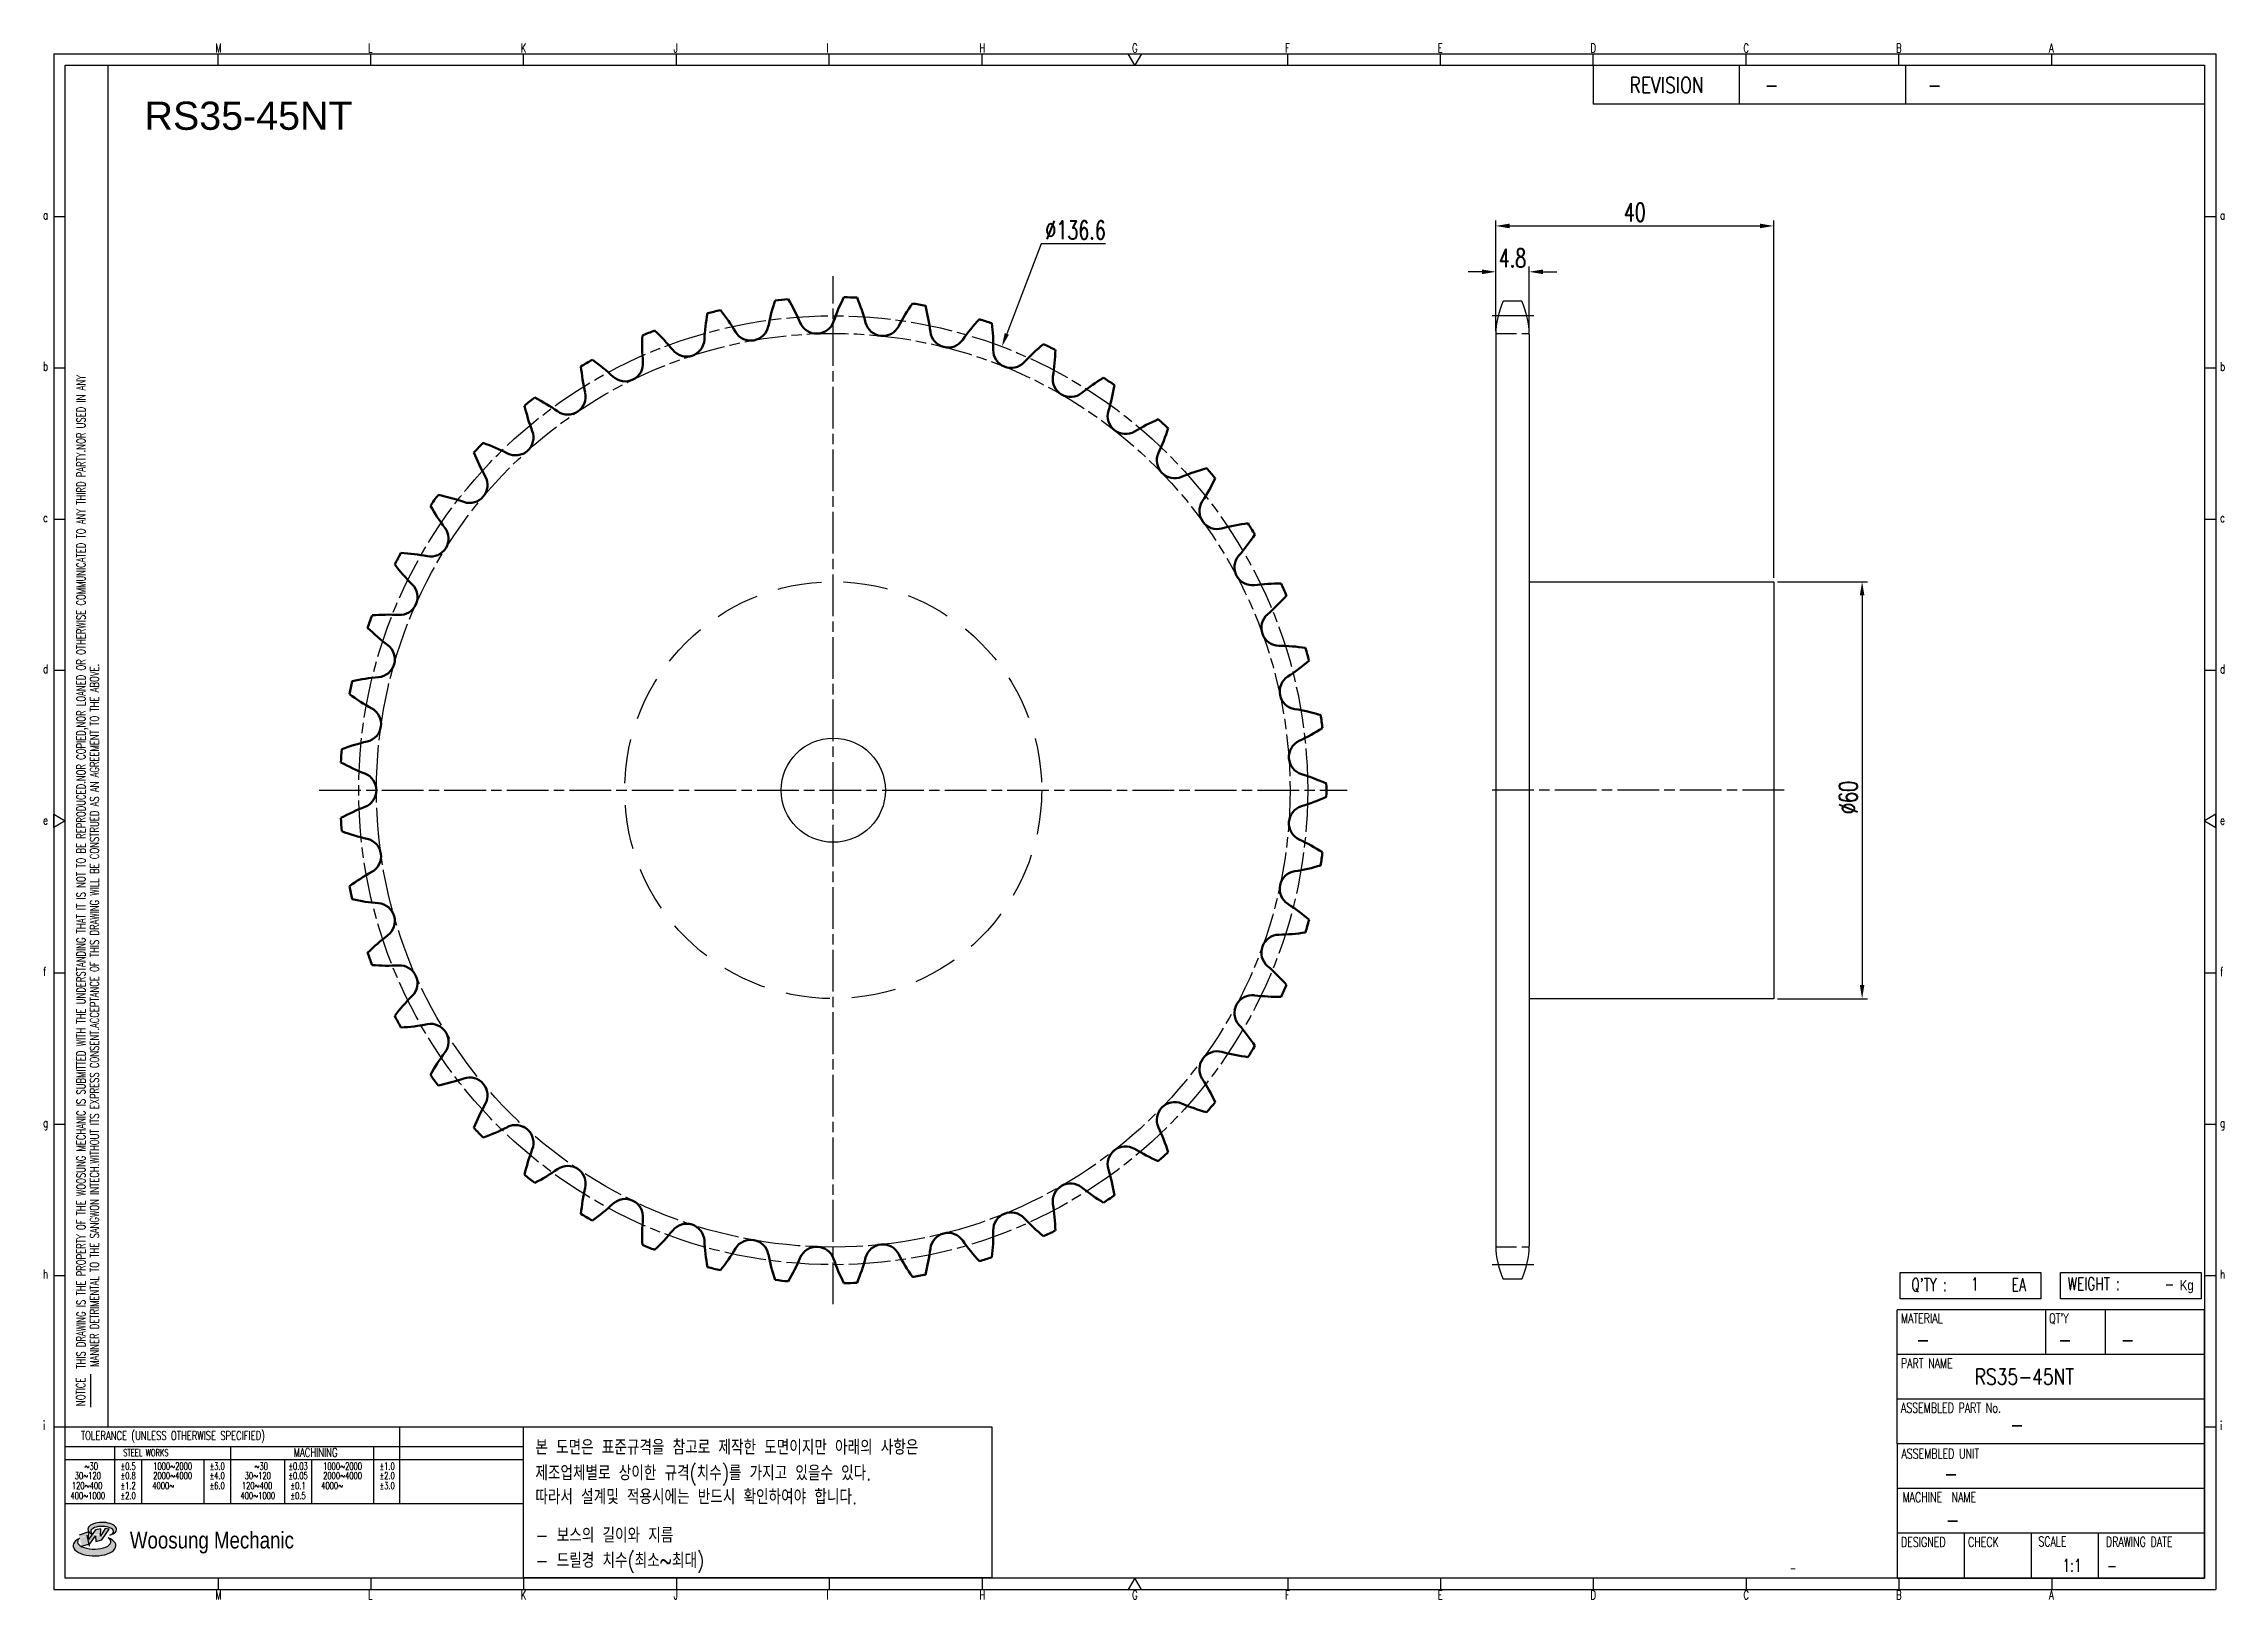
# Model space of a CAD drawing. Header units: millimetres. Extents: x -44811 to -44498, y 1096 to 1320.
import ezdxf
from ezdxf.enums import TextEntityAlignment as Align

# ---------------------------------------------------------------- set-up
doc = ezdxf.new("R2010")
doc.units = ezdxf.units.MM
for name, pattern in [('AM_ISO02W050', [7.5, 6, -1.5]), ('AM_ISO02W050x2', [3.75, 3, -0.75]), ('AM_ISO08W050', [18, 12, -1.5, 3, -1.5]), ('AM_ISO08W050x2', [9, 6, -0.75, 1.5, -0.75]), ('HIDDEN', [9.525, 6.35, -3.175])]:
    doc.linetypes.add(name, pattern=pattern)
for name, color, linetype, lineweight in [('AM_0N', 7, 'Continuous', 50), ('AM_3N', 6, 'AM_ISO02W050', 25), ('AM_7', 4, 'AM_ISO08W050', 25), ('AM_7N', 4, 'AM_ISO08W050', 25)]:
    doc.layers.add(name, color=color, linetype=linetype, lineweight=lineweight)
for name, color, linetype in [('HL', 2, 'HIDDEN'), ('S-DIM', 7, 'Continuous'), ('TITLE', 7, 'Continuous'), ('도면레이아웃', 7, 'Continuous')]:
    doc.layers.add(name, color=color, linetype=linetype)
doc.styles.add('HAN', font='ROMANS.shx', dxfattribs={"width": 0.7, "bigfont": 'whgtxt.shx'})
doc.styles.add('HKD_ST2', font='romans.shx', dxfattribs={"width": 0.7, "height": 4, "bigfont": '@extfont2.shx'})
doc.styles.add('HSG', font='SIMPLEX.shx', dxfattribs={"width": 0.7, "bigfont": 'HSG.shx'})
doc.styles.add('ROMANS', font='romans.shx', dxfattribs={"width": 0.7, "bigfont": 'whgtxt.shx'})
doc.styles.add('SLDTEXTSTYLE4', font='arial.ttf', dxfattribs={"width": 0.8})
doc.styles.get("Standard").update_dxf_attribs({"font": 'arial.ttf'})
doc.dimstyles.new('APP3.5', dxfattribs={"dimscale": 1.1, "dimtxt": 2.4, "dimasz": 1.8, "dimexe": 0.7, "dimexo": 0.5, "dimgap": 0.6, "dimtad": 1, "dimtoh": 1, "dimdec": 1, "dimrnd": 0.01, "dimzin": 9, "dimdsep": 46, "dimtxsty": 'HSG', "dimcen": 0, "dimclrd": 1, "dimclre": 1, "dimclrt": 256, "dimazin": 2, "dimtp": 1, "dimtm": 1, "dimtfac": 0.5, "dimtdec": 1, "dimtofl": 0, "dimtmove": 0, "dimatfit": 3, "dimfxl": 0, "dimtvp": 1, "dimtolj": 2, "dimlwd": -1, "dimlwe": -1, "dimarcsym": 0})

# ---------------------------------------------------------------- blocks, each defined once
blk = doc.blocks.new('SUYWSHJH')
at = {"layer": '도면레이아웃'}
h = blk.add_hatch(color=10, dxfattribs=at)
h.paths.add_polyline_path([(1.544, 35.177), (1.554, 34.966), (1.779, 35.034), (2.054, 35.422), (1.908, 35.446), (1.728, 35.167), (1.741, 35.439), (1.547, 35.405), (1.292, 35.041), (1.295, 35.33), (0.943, 35.208), (1.03, 34.8), (1.336, 34.885)])
edge = h.paths.add_edge_path()
edge.add_ellipse((1.795, 35.421), major_axis=(-0.53, 0), ratio=0.487785, start_angle=122.36065, end_angle=403.39574)
edge.add_line((1.411, 35.244), (1.419, 35.261))
edge.add_ellipse((1.798, 35.344), major_axis=(-0.423, 0), ratio=0.444396, start_angle=131.58977, end_angle=386.19408, ccw=False)
edge = h.paths.add_edge_path()
edge.add_ellipse((1.512, 34.815), major_axis=(-0.793, 0), ratio=0.480113, start_angle=314.67633, end_angle=590.85213)
edge.add_ellipse((1.501, 34.958), major_axis=(-0.62, 0), ratio=0.43311, start_angle=331.7024, end_angle=574.42495, ccw=False)
for p, q in [((0, 90.118), (80.15, 90.118)), ((0, 90.118), (0, 33.191)), ((6.089, 89.693), (6.089, 90.118)), ((11.753, 89.693), (11.753, 90.118)), ((17.418, 89.693), (17.418, 90.118)), ((23.082, 89.693), (23.082, 90.118)), ((28.746, 89.693), (28.746, 90.118)), ((34.411, 89.693), (34.411, 90.118)), ((45.739, 89.693), (45.739, 90.118)), ((51.404, 89.693), (51.404, 90.118)), ((57.068, 89.693), (57.068, 90.118)), ((62.732, 89.693), (62.732, 90.118)), ((68.397, 89.693), (68.397, 90.118)), ((74.061, 89.693), (74.061, 90.118)), ((80.15, 90.118), (80.15, 33.191)), ((0, 84.085), (0.425, 84.085)), ((79.725, 84.085), (80.15, 84.085)), ((0, 78.478), (0.425, 78.478)), ((79.725, 78.478), (80.15, 78.478)), ((0, 72.87), (0.425, 72.87)), ((79.725, 72.87), (80.15, 72.87)), ((0, 67.262), (0.425, 67.262)), ((79.725, 67.262), (80.15, 67.262)), ((0, 56.047), (0.425, 56.047)), ((79.725, 56.047), (80.15, 56.047)), ((0, 50.439), (0.425, 50.439)), ((79.725, 50.439), (80.15, 50.439)), ((0, 44.832), (0.425, 44.832)), ((79.725, 44.832), (80.15, 44.832)), ((1.377, 39.947), (1.377, 41.174)), ((0, 39.224), (0.425, 39.224)), ((79.725, 39.224), (80.15, 39.224)), ((0, 33.191), (80.15, 33.191)), ((6.089, 33.616), (6.089, 33.191)), ((11.753, 33.616), (11.753, 33.191)), ((17.418, 33.616), (17.418, 33.191)), ((23.082, 33.616), (23.082, 33.191)), ((28.746, 33.616), (28.746, 33.191)), ((34.411, 33.616), (34.411, 33.191)), ((45.739, 33.616), (45.739, 33.191)), ((51.404, 33.616), (51.404, 33.191)), ((57.068, 33.616), (57.068, 33.191)), ((62.732, 33.616), (62.732, 33.191)), ((68.397, 33.616), (68.397, 33.191)), ((74.061, 33.616), (74.061, 33.191))]:
    blk.add_line(p, q)
at = {"color": 2}
for p, q in [((2.017, 39.224), (2.017, 89.693)), ((0.425, 39.224), (17.418, 39.224)), ((12.816, 39.224), (12.816, 36.382)), ((17.418, 33.616), (17.418, 39.224)), ((0.425, 38.487), (17.418, 38.487)), ((0.425, 38.012), (17.418, 38.012)), ((2.257, 38.487), (2.257, 36.382)), ((3.257, 38.012), (3.257, 36.382)), ((5.557, 38.012), (5.557, 36.382)), ((6.557, 38.5), (6.557, 36.382)), ((8.557, 38.012), (8.557, 36.382)), ((9.557, 38.026), (9.557, 36.382)), ((11.857, 38.487), (11.857, 36.382)), ((0.425, 36.382), (17.418, 36.382))]:
    blk.add_line(p, q, dxfattribs=at)
at = {"color": 6, "ltscale": 0.5}
for p, q in [((57.068, 89.693), (57.068, 88.246)), ((62.47, 89.693), (62.47, 88.246)), ((68.635, 89.693), (68.635, 88.246)), ((79.725, 88.246), (57.068, 88.246)), ((68.336, 38.59), (68.336, 43.563)), ((79.725, 43.563), (68.336, 43.563)), ((73.827, 43.563), (73.827, 41.905)), ((76.037, 43.563), (76.037, 41.905)), ((79.725, 38.59), (79.725, 43.563)), ((79.725, 41.905), (68.336, 41.905)), ((79.725, 40.248), (68.336, 40.248)), ((68.336, 38.59), (68.336, 33.616)), ((79.725, 38.59), (68.336, 38.59)), ((79.725, 33.616), (79.725, 38.59)), ((79.725, 36.932), (68.336, 36.932)), ((79.725, 35.274), (68.336, 35.274)), ((70.822, 33.616), (70.822, 35.274)), ((73.309, 33.616), (73.309, 35.274)), ((75.796, 33.616), (75.796, 35.274)), ((68.336, 33.616), (79.725, 33.616))]:
    blk.add_line(p, q, dxfattribs=at)
for points in [[(40.075, 89.693), (39.83, 90.118), (40.32, 90.118)], [(0.425, 89.693), (79.725, 89.693), (79.725, 33.616), (0.425, 33.616)], [(0.425, 61.679), (0, 61.433), (0, 61.924)], [(79.725, 61.679), (80.15, 61.433), (80.15, 61.924)], [(40.075, 33.616), (39.83, 33.191), (40.32, 33.191)]]:
    blk.add_lwpolyline(points, close=True)
at = {"layer": 'TITLE', "color": 20}
for p, q in [((68.449, 43.961), (68.449, 44.936)), ((68.449, 44.936), (73.654, 44.936)), ((73.654, 44.936), (73.654, 43.961)), ((74.39, 43.961), (74.39, 44.936)), ((74.39, 44.936), (79.595, 44.936)), ((79.595, 44.936), (79.595, 43.961)), ((73.654, 43.961), (68.449, 43.961)), ((79.595, 43.961), (74.39, 43.961))]:
    blk.add_line(p, q, dxfattribs=at)
at = {"layer": '도면레이아웃'}
for p, q in [((1.295, 35.33), (0.943, 35.208)), ((1.03, 34.8), (1.336, 34.885)), ((1.224, 35.208), (1.311, 34.8)), ((1.224, 35.208), (1.224, 35.208)), ((1.547, 35.405), (1.292, 35.041)), ((1.292, 35.041), (1.295, 35.33)), ((1.336, 34.885), (1.544, 35.177)), ((1.419, 35.261), (1.411, 35.244)), ((1.544, 35.177), (1.554, 34.966)), ((1.741, 35.439), (1.547, 35.405)), ((1.554, 34.966), (1.779, 35.034)), ((1.908, 35.446), (1.728, 35.167)), ((1.728, 35.167), (1.741, 35.439)), ((1.779, 35.034), (2.054, 35.422)), ((2.054, 35.422), (1.908, 35.446))]:
    blk.add_line(p, q, dxfattribs=at)
for centre, major_axis, ratio, start_param, end_param in [((1.795, 35.421), (-0.53, 0), 0.487785, 2.135596, 7.040584), ((1.512, 34.815), (-0.793, 0), 0.480113, 5.492138, 10.312315), ((1.501, 34.958), (-0.62, 0), 0.43311, 5.789299, 10.025607), ((1.798, 35.344), (-0.423, 0), 0.444396, 2.296675, 6.740358)]:
    blk.add_ellipse(centre, major_axis=major_axis, ratio=ratio, start_param=start_param, end_param=end_param, dxfattribs=at)
at = {"color": 4, "style": 'HKD_ST2', "width": 0.7}
for s, p in [('M', (5.988, 90.164)), ('L', (11.652, 90.164)), ('K', (17.316, 90.164)), ('J', (22.981, 90.164)), ('I', (28.645, 90.164)), ('H', (34.309, 90.164)), ('G', (39.974, 90.164)), ('F', (45.638, 90.164)), ('E', (51.302, 90.164)), ('D', (56.967, 90.164)), ('C', (62.631, 90.164)), ('B', (68.295, 90.164)), ('A', (73.96, 90.164)), ('a', (-0.395, 83.976)), ('a', (80.305, 83.97)), ('b', (-0.395, 78.368)), ('b', (80.305, 78.362)), ('c', (-0.395, 72.76)), ('c', (80.305, 72.754)), ('d', (-0.395, 67.153)), ('d', (80.305, 67.147)), ('e', (-0.395, 61.545)), ('e', (80.305, 61.539)), ('f', (-0.395, 55.937)), ('f', (80.305, 55.931)), ('g', (-0.395, 50.33)), ('g', (80.305, 50.324)), ('h', (-0.395, 44.722)), ('h', (80.305, 44.716)), ('i', (-0.395, 39.114)), ('i', (80.305, 39.108)), ('M', (5.988, 32.824)), ('L', (11.652, 32.824)), ('K', (17.316, 32.824)), ('J', (22.981, 32.824)), ('I', (28.645, 32.824)), ('H', (34.309, 32.824)), ('G', (39.974, 32.824)), ('F', (45.638, 32.824)), ('E', (51.302, 32.824)), ('D', (56.967, 32.824)), ('C', (62.631, 32.824)), ('B', (68.295, 32.824)), ('A', (73.96, 32.824))]:
    blk.add_text(s, height=0.326, dxfattribs=at).set_placement(p)
for s, height, style, width, p in [('REVISION', 0.5806, 'HAN', 0.8, (58.415, 88.664)), ('-', 0.581, 'HAN', 0.8, (63.426, 88.664)), ('-', 0.581, 'HAN', 0.8, (69.468, 88.664)), ("Q'TY : ", 0.4746, 'HKD_ST2', 0.7, (68.857, 44.253)), ('1', 0.475, 'HKD_ST2', 0.7, (71.071, 44.275)), ('EA', 0.4746, 'HKD_ST2', 0.7, (72.578, 44.253)), ('WEIGHT : ', 0.4746, 'HKD_ST2', 0.7, (74.65, 44.286)), ('-', 0.581, 'HAN', 0.8, (69.029, 42.157)), ('-', 0.581, 'HAN', 0.8, (74.289, 42.157)), ('-', 0.581, 'HAN', 0.8, (76.623, 42.157)), ('-', 0.581, 'HAN', 0.8, (72.515, 39.013)), ('-', 0.581, 'HAN', 0.8, (70.067, 37.189)), ('-', 0.581, 'HAN', 0.8, (70.126, 35.48)), ('1:1', 0.4746, 'HKD_ST2', 0.7, (74.458, 33.848)), ('-', 0.475, 'HKD_ST2', 0.7, (76.112, 33.837))]:
    blk.add_text(s, height=height, dxfattribs=dict(style=style, width=width)).set_placement(p)
at = {"color": 1, "style": 'HKD_ST2', "width": 0.7}
for s, p in [(' THIS DRAWING IS THE PROPERTY OF THE WOOSUNG MECHANIC IS SUBMITTED WITH THE UNDERSTANDING THAT IT IS NOT TO BE REPRODUCED.NOR COPIED,NOR LOANED OR OTHERWISE COMMUNICATED TO ANY THIRD PARTY.NOR USED IN ANY', (1.173, 41.217)), ('MANNER DETRIMENTAL TO THE SANGWON INTECH.WITHOUT ITS EXPRESS CONSENT.ACCEPTANCE OF THIS DRAWING WILL BE CONSTRUED AS AN AGREEMENT TO THE ABOVE.', (1.672, 41.447))]:
    blk.add_text(s, height=0.326266, rotation=90, dxfattribs=at).set_placement(p)
at = {"style": 'HKD_ST2', "width": 0.7}
blk.add_text('-', height=0.475, dxfattribs=at).set_placement((78.613, 44.286), align=Align.RIGHT)
at = {"color": 4, "style": 'HKD_ST2', "width": 0.7}
for s, height, p in [('MATERIAL', 0.3651, (68.474, 43.425)), ("QT'Y", 0.3651, (73.965, 43.425)), ('PART NAME', 0.3651, (68.474, 41.756)), ('ASSEMBLED PART No.', 0.36511, (68.474, 40.109)), ('ASSEMBLED UNIT', 0.36511, (68.49, 38.408)), ('MACHINE  NAME', 0.36511, (68.532, 36.794)), ('DESIGNED', 0.3651, (68.474, 35.136)), ('CHECK', 0.3651, (70.961, 35.136)), ('SCALE', 0.3651, (73.566, 35.153)), ('DRAWING DATE', 0.36511, (76.071, 35.141))]:
    blk.add_text(s, height=height, dxfattribs=at).set_placement(p, align=Align.TOP_LEFT)
at = {"style": 'HKD_ST2', "width": 0.7}
blk.add_text('NOTICE', height=0.3263, rotation=90, dxfattribs=at).set_placement((1.163, 39.988))
for s, height, style, width, p in [('TOLERANCE (UNLESS OTHERWISE SPECIFIED)', 0.32627, 'HKD_ST2', 0.7, (4.417, 38.896)), ('-', 0.326, 'ROMANS', 0.65, (64.469, 33.975))]:
    blk.add_text(s, height=height, dxfattribs=dict(style=style, width=width)).set_placement(p, align=Align.MIDDLE_CENTER)
at = {"color": 4, "style": 'HKD_ST2', "width": 0.7}
for s, height, p in [('STEEL WORKS', 0.26101, (3.416, 38.268)), ('MACHINING', 0.3263, (9.707, 38.27)), ('%%P0.5', 0.261, (2.757, 37.762)), ('%%P0.8', 0.261, (2.757, 37.411)), ('%%P3.0', 0.261, (6.057, 37.762)), ('%%P4.0', 0.261, (6.057, 37.411)), ('%%P0.03', 0.261, (9.057, 37.762)), ('%%P0.05', 0.261, (9.057, 37.411)), ('%%P1.0', 0.261, (12.357, 37.762)), ('%%P2.0', 0.261, (12.357, 37.411)), ('%%P1.2', 0.261, (2.757, 37.045)), ('%%P2.0', 0.261, (2.757, 36.67)), ('%%P6.0', 0.261, (6.057, 37.045)), ('%%P0.1', 0.261, (9.057, 37.045)), ('%%P0.5', 0.261, (9.057, 36.67)), ('%%P3.0', 0.261, (12.357, 37.045))]:
    blk.add_text(s, height=height, dxfattribs=at).set_placement(p, align=Align.MIDDLE)
for s, height, p in [('30%%126120', 0.261, (1.263, 37.411)), ('%%12630', 0.261, (1.389, 37.762)), ('2000%%1264000', 0.26101, (4.407, 37.411)), ('1000%%1262000', 0.26101, (4.407, 37.762)), ('30%%126120', 0.261, (7.563, 37.411)), ('%%12630', 0.261, (7.689, 37.762)), ('2000%%1264000', 0.26101, (10.707, 37.411)), ('1000%%1262000', 0.26101, (10.707, 37.762)), ('400%%1261000', 0.26101, (1.263, 36.67)), ('120%%126400', 0.26101, (1.237, 37.045)), ('4000%%126', 0.261, (4.061, 37.045)), ('400%%1261000', 0.26101, (7.563, 36.67)), ('120%%126400', 0.26101, (7.537, 37.045)), ('4000%%126', 0.261, (10.321, 37.045))]:
    blk.add_text(s, height=height, dxfattribs=at).set_placement(p, align=Align.MIDDLE_CENTER)
at = {"color": 1, "style": 'SLDTEXTSTYLE4', "width": 0.8}
blk.add_text('Woosung Mechanic', height=0.61957, dxfattribs=at).set_placement((2.822, 34.711))
at = {"layer": 'TITLE', "width": 0.8}
blk.add_text('Kg', height=0.3789, dxfattribs=at).set_placement((78.807, 44.286))
blk = doc.blocks.new('*D424')
at = {"layer": 'Defpoints', "color": 0, "transparency": 16777216}
for p in [(-44597.72, 1287.15), (-44602.52, 1278.11), (-44597.72, 1278.11)]:
    blk.add_point(p, dxfattribs=at)
at = {"layer": 'S-DIM', "color": 1, "linetype": 'ByBlock', "transparency": 16777216}
for p, q in [((-44604.5, 1287.15), (-44606.48, 1287.15)), ((-44602.52, 1278.66), (-44602.52, 1287.92)), ((-44597.72, 1278.66), (-44597.72, 1287.92)), ((-44595.74, 1287.15), (-44593.76, 1287.15))]:
    blk.add_line(p, q, dxfattribs=at)
at = {"layer": 'S-DIM', "color": 1, "transparency": 16777216}
for points in [[(-44604.5, 1287.48), (-44604.5, 1286.82), (-44602.52, 1287.15)], [(-44595.74, 1287.48), (-44595.74, 1286.82), (-44597.72, 1287.15)]]:
    blk.add_solid(points, dxfattribs=at)
at = {"layer": 'S-DIM', "transparency": 16777216, "insert": (-44600.12, 1289.13), "char_height": 2.64, "attachment_point": 5, "style": 'HSG'}
blk.add_mtext('\\A2;4.8', dxfattribs=at)
blk = doc.blocks.new('*D425')
at = {"layer": 'Defpoints', "color": 0, "transparency": 16777216}
for p in [(-44562.52, 1293.75), (-44602.52, 1278.11), (-44562.52, 1242.56)]:
    blk.add_point(p, dxfattribs=at)
at = {"layer": 'S-DIM', "color": 1, "linetype": 'ByBlock', "transparency": 16777216}
for p, q in [((-44602.52, 1278.66), (-44602.52, 1294.52)), ((-44600.54, 1293.75), (-44564.5, 1293.75)), ((-44562.52, 1243.11), (-44562.52, 1294.52))]:
    blk.add_line(p, q, dxfattribs=at)
at = {"layer": 'S-DIM', "color": 1, "transparency": 16777216}
for points in [[(-44600.54, 1294.08), (-44600.54, 1293.42), (-44602.52, 1293.75)], [(-44564.5, 1294.08), (-44564.5, 1293.42), (-44562.52, 1293.75)]]:
    blk.add_solid(points, dxfattribs=at)
at = {"layer": 'S-DIM', "transparency": 16777216, "insert": (-44582.52, 1295.73), "char_height": 2.64, "attachment_point": 5, "style": 'HSG'}
blk.add_mtext('\\A2;40', dxfattribs=at)
blk = doc.blocks.new('*D426')
at = {"layer": 'Defpoints', "color": 0, "transparency": 16777216}
for p in [(-44562.52, 1242.56), (-44562.52, 1182.56), (-44549.81, 1182.56)]:
    blk.add_point(p, dxfattribs=at)
at = {"layer": 'S-DIM', "color": 1, "linetype": 'ByBlock', "transparency": 16777216}
for p, q in [((-44561.97, 1242.56), (-44549.04, 1242.56)), ((-44549.81, 1240.58), (-44549.81, 1184.54)), ((-44561.97, 1182.56), (-44549.04, 1182.56))]:
    blk.add_line(p, q, dxfattribs=at)
at = {"layer": 'S-DIM', "color": 1, "transparency": 16777216}
for points in [[(-44550.14, 1240.58), (-44549.48, 1240.58), (-44549.81, 1242.56)], [(-44550.14, 1184.54), (-44549.48, 1184.54), (-44549.81, 1182.56)]]:
    blk.add_solid(points, dxfattribs=at)
at = {"layer": 'S-DIM', "transparency": 16777216, "insert": (-44551.79, 1211.52), "char_height": 2.64, "attachment_point": 5, "rotation": 90, "style": 'HSG'}
blk.add_mtext('\\A2;%%c60', dxfattribs=at)
blk = doc.blocks.new('*D427')
at = {"layer": 'Defpoints', "color": 0, "transparency": 16777216}
for p in [(-44673.59, 1276.38), (-44722.12, 1148.75)]:
    blk.add_point(p, dxfattribs=at)
at = {"layer": 'S-DIM', "color": 1, "linetype": 'ByBlock', "transparency": 16777216}
for p, q in [((-44667.96, 1291.17), (-44672.89, 1278.23)), ((-44658.68, 1291.17), (-44667.96, 1291.17))]:
    blk.add_line(p, q, dxfattribs=at)
at = {"layer": 'S-DIM', "color": 1, "transparency": 16777216}
blk.add_solid([(-44673.19, 1278.34), (-44672.58, 1278.11), (-44673.59, 1276.38)], dxfattribs=at)
at = {"layer": 'S-DIM', "transparency": 16777216, "insert": (-44662.99, 1293.15), "char_height": 2.64, "attachment_point": 5, "style": 'HSG'}
blk.add_mtext('\\A2;∅136.6', dxfattribs=at)

msp = doc.modelspace()

# ---------------------------------------------------------------- linework, layer by layer
for p, q in [((-44598.79, 1282.91), (-44601.45, 1282.91)), ((-44602.52, 1278.11), (-44602.52, 1147.01)), ((-44597.72, 1278.11), (-44597.72, 1147.01)), ((-44598.79, 1142.21), (-44601.45, 1142.21))]:
    msp.add_line(p, q)
msp.add_lwpolyline([(-44597.72, 1242.56), (-44562.52, 1242.56), (-44562.52, 1182.56), (-44597.72, 1182.56)])
at = {"color": 4}
msp.add_lwpolyline([(-44742.41, 1120.98), (-44675.02, 1120.98), (-44675.02, 1099.21), (-44742.41, 1099.21)], close=True, dxfattribs=at)
msp.add_circle((-44697.86, 1212.56), 7.5)
for centre, start, end in [((-44591.22, 1278.11), 154.8633, 180), ((-44609.02, 1278.11), 0, 25.1367), ((-44591.22, 1147.01), 180, 205.1367), ((-44609.02, 1147.01), 334.8633, 0)]:
    msp.add_arc(centre, 11.3, start, end)
at = {"layer": 'AM_0N'}
for centre, radius, start, end in [((-44670.72, 1270.66), 28.65, 153.3435, 161), ((-44697.86, 1212.56), 70.96, 87.2325, 88.7675), ((-44720.87, 1272.41), 28.65, 15, 22.6565), ((-44687.79, 1275.88), 28.65, 169.3435, 177), ((-44697.86, 1212.56), 70.96, 103.2325, 104.7675), ((-44736.47, 1263.74), 28.65, 31, 38.6565), ((-44679.07, 1273.87), 28.65, 161.3435, 169), ((-44697.86, 1212.56), 70.96, 95.2325, 96.7675), ((-44728.98, 1268.62), 28.65, 23, 30.6565), ((-44662.9, 1266.31), 28.65, 145.3435, 153), ((-44697.86, 1212.56), 70.96, 79.2325, 80.7675), ((-44712.32, 1275.03), 28.65, 7, 14.6565), ((-44655.76, 1260.93), 28.65, 137.3435, 145), ((-44697.86, 1212.56), 70.96, 71.2325, 72.7675), ((-44696.7, 1276.67), 28.65, 177.3435, 185), ((-44697.86, 1212.56), 70.96, 111.2325, 112.7675), ((-44743.22, 1257.87), 28.65, 39, 46.6565), ((-44718.96, 1277.52), 2.57, 219, 357), ((-44709.72, 1279.82), 2.57, 211, 349), ((-44700.24, 1280.82), 2.57, 203, 341), ((-44690.72, 1280.49), 2.57, 195, 333), ((-44681.33, 1278.83), 2.57, 187, 325), ((-44703.48, 1276.43), 28.65, 359, 6.6565), ((-44697.86, 1212.56), 70.96, 119.2325, 120.7675), ((-44749.09, 1251.12), 28.65, 47, 54.6565), ((-44727.8, 1273.95), 2.57, 227, 5), ((-44672.27, 1275.89), 2.57, 179, 317), ((-44649.44, 1254.6), 28.65, 129.3435, 137), ((-44697.86, 1212.56), 70.96, 63.2325, 64.7675), ((-44694.54, 1276.59), 28.65, 351, 358.6565), ((-44705.63, 1276.21), 28.65, 185.3435, 193), ((-44663.71, 1271.71), 2.57, 171, 309), ((-44644.06, 1247.45), 28.65, 121.3435, 129), ((-44697.86, 1212.56), 70.96, 55.2325, 56.7675), ((-44697.86, 1212.56), 70.96, 127.2325, 128.7675), ((-44714.41, 1274.5), 28.65, 193.3435, 201), ((-44753.95, 1243.61), 28.65, 55, 62.6565), ((-44736.05, 1269.18), 2.57, 235, 13), ((-44685.66, 1275.51), 28.65, 343, 350.6565), ((-44655.81, 1266.38), 2.57, 163, 301), ((-44639.73, 1239.62), 28.65, 113.3435, 121), ((-44697.86, 1212.56), 70.96, 47.2325, 48.7675), ((-44677.02, 1273.2), 28.65, 335, 342.6565), ((-44697.86, 1212.56), 70.96, 135.2325, 136.7675), ((-44757.73, 1235.5), 28.65, 63, 70.6565), ((-44743.56, 1263.32), 2.57, 243, 21), ((-44722.87, 1271.6), 28.65, 201.3435, 209), ((-44648.73, 1260.01), 2.57, 155, 293), ((-44636.53, 1231.27), 28.65, 105.3435, 113), ((-44697.86, 1212.56), 70.96, 39.2325, 40.7675), ((-44750.18, 1256.46), 2.57, 251, 29), ((-44668.78, 1269.71), 28.65, 327, 334.6565), ((-44697.86, 1212.56), 70.96, 143.2325, 144.7675), ((-44730.85, 1267.54), 28.65, 209.3435, 217), ((-44760.34, 1226.95), 28.65, 71, 78.6565), ((-44642.6, 1252.71), 2.57, 147, 285), ((-44755.78, 1248.75), 2.57, 259, 37), ((-44634.52, 1222.55), 28.65, 97.3435, 105), ((-44661.11, 1265.11), 28.65, 319, 326.6565), ((-44697.86, 1212.56), 70.96, 31.2325, 32.7675), ((-44697.86, 1212.56), 70.96, 151.2325, 152.7675), ((-44761.73, 1218.11), 28.65, 79, 86.6565), ((-44637.55, 1244.63), 2.57, 139, 277), ((-44738.18, 1262.41), 28.65, 217.3435, 225), ((-44760.25, 1240.34), 2.57, 267, 45), ((-44633.75, 1213.64), 28.65, 89.3435, 97), ((-44654.16, 1259.48), 28.65, 311, 318.6565), ((-44697.86, 1212.56), 70.96, 23.2325, 24.7675), ((-44697.86, 1212.56), 70.96, 159.2325, 160.7675), ((-44761.88, 1209.17), 28.65, 87, 94.6565), ((-44633.68, 1235.92), 2.57, 131, 269), ((-44744.72, 1256.32), 28.65, 225.3435, 233), ((-44763.51, 1231.39), 2.57, 275, 53), ((-44634.22, 1204.71), 28.65, 81.3435, 89), ((-44648.05, 1252.94), 28.65, 303, 310.6565), ((-44697.86, 1212.56), 70.96, 15.2325, 16.7675), ((-44697.86, 1212.56), 70.96, 167.2325, 168.7675), ((-44760.79, 1200.29), 28.65, 95, 102.6565), ((-44631.05, 1226.76), 2.57, 123, 261), ((-44750.36, 1249.37), 28.65, 233.3435, 241), ((-44765.49, 1222.07), 2.57, 283, 61), ((-44635.93, 1195.93), 28.65, 73.3435, 81), ((-44642.92, 1245.62), 28.65, 295, 302.6565), ((-44697.86, 1212.56), 70.96, 7.2325, 8.7675), ((-44697.86, 1212.56), 70.96, 175.2325, 176.7675), ((-44758.47, 1191.65), 28.65, 103, 110.6565), ((-44629.72, 1217.33), 2.57, 115, 253), ((-44754.97, 1241.7), 28.65, 241.3435, 249), ((-44766.16, 1212.56), 2.57, 291, 69), ((-44638.85, 1187.47), 28.65, 65.3435, 73), ((-44638.85, 1237.65), 28.65, 287, 294.6565), ((-44697.86, 1212.56), 70.96, 359.2325, 0.7675), ((-44754.97, 1183.42), 28.65, 111, 118.6565), ((-44697.86, 1212.56), 70.96, 183.2325, 184.7675), ((-44629.72, 1207.8), 2.57, 107, 245), ((-44758.47, 1233.47), 28.65, 249.3435, 257), ((-44765.49, 1203.06), 2.57, 299, 77), ((-44642.92, 1179.51), 28.65, 57.3435, 65), ((-44697.86, 1212.56), 70.96, 351.2325, 352.7675), ((-44750.36, 1175.75), 28.65, 119, 126.6565), ((-44697.86, 1212.56), 70.96, 191.2325, 192.7675), ((-44631.05, 1198.36), 2.57, 99, 237), ((-44635.93, 1229.19), 28.65, 279, 286.6565), ((-44760.79, 1224.83), 28.65, 257.3435, 265), ((-44763.51, 1193.74), 2.57, 307, 85), ((-44648.05, 1172.18), 28.65, 49.3435, 57), ((-44697.86, 1212.56), 70.96, 343.2325, 344.7675), ((-44744.72, 1168.8), 28.65, 127, 134.6565), ((-44633.68, 1189.2), 2.57, 91, 229), ((-44634.22, 1220.41), 28.65, 271, 278.6565), ((-44697.86, 1212.56), 70.96, 199.2325, 200.7675), ((-44761.88, 1215.96), 28.65, 265.3435, 273), ((-44760.25, 1184.78), 2.57, 315, 93), ((-44654.16, 1165.64), 28.65, 41.3435, 49), ((-44637.55, 1180.5), 2.57, 83, 221), ((-44633.75, 1211.48), 28.65, 263, 270.6565), ((-44697.86, 1212.56), 70.96, 335.2325, 336.7675), ((-44738.18, 1162.71), 28.65, 135, 142.6565), ((-44697.86, 1212.56), 70.96, 207.2325, 208.7675), ((-44761.73, 1207.01), 28.65, 273.3435, 281), ((-44755.78, 1176.37), 2.57, 323, 101), ((-44661.11, 1160.02), 28.65, 33.3435, 41), ((-44730.85, 1157.58), 28.65, 143, 150.6565), ((-44642.6, 1172.42), 2.57, 75, 213), ((-44634.52, 1202.57), 28.65, 255, 262.6565), ((-44697.86, 1212.56), 70.96, 327.2325, 328.7675), ((-44697.86, 1212.56), 70.96, 215.2325, 216.7675), ((-44760.34, 1198.18), 28.65, 281.3435, 289), ((-44750.18, 1168.66), 2.57, 331, 109), ((-44668.78, 1155.41), 28.65, 25.3435, 33), ((-44722.87, 1153.53), 28.65, 151, 158.6565), ((-44648.73, 1165.12), 2.57, 67, 205), ((-44636.53, 1193.85), 28.65, 247, 254.6565), ((-44697.86, 1212.56), 70.96, 319.2325, 320.7675), ((-44743.56, 1161.81), 2.57, 339, 117), ((-44697.86, 1212.56), 70.96, 223.2325, 224.7675), ((-44757.73, 1189.62), 28.65, 289.3435, 297), ((-44655.81, 1158.74), 2.57, 59, 197), ((-44677.02, 1151.92), 28.65, 17.3435, 25), ((-44714.41, 1150.62), 28.65, 159, 166.6565), ((-44753.95, 1181.51), 28.65, 297.3435, 305), ((-44736.05, 1155.94), 2.57, 347, 125), ((-44685.66, 1149.61), 28.65, 9.3435, 17), ((-44639.73, 1185.5), 28.65, 239, 246.6565), ((-44697.86, 1212.56), 70.96, 311.2325, 312.7675), ((-44697.86, 1212.56), 70.96, 231.2325, 232.7675), ((-44705.63, 1148.92), 28.65, 167, 174.6565), ((-44663.71, 1153.41), 2.57, 51, 189), ((-44644.06, 1177.67), 28.65, 231, 238.6565), ((-44749.09, 1174.01), 28.65, 305.3435, 313), ((-44727.8, 1151.17), 2.57, 355, 133), ((-44672.27, 1149.24), 2.57, 43, 181), ((-44694.54, 1148.53), 28.65, 1.3435, 9), ((-44697.86, 1212.56), 70.96, 303.2325, 304.7675), ((-44697.86, 1212.56), 70.96, 239.2325, 240.7675), ((-44696.7, 1148.45), 28.65, 175, 182.6565), ((-44743.22, 1167.25), 28.65, 313.3435, 321), ((-44718.96, 1147.61), 2.57, 3, 141), ((-44681.33, 1146.29), 2.57, 35, 173), ((-44703.48, 1148.69), 28.65, 353.3435, 1), ((-44649.44, 1170.53), 28.65, 223, 230.6565), ((-44697.86, 1212.56), 70.96, 295.2325, 296.7675), ((-44697.86, 1212.56), 70.96, 247.2325, 248.7675), ((-44687.79, 1149.24), 28.65, 183, 190.6565), ((-44736.47, 1161.38), 28.65, 321.3435, 329), ((-44709.72, 1145.3), 2.57, 11, 149), ((-44679.07, 1151.26), 28.65, 191, 198.6565), ((-44700.24, 1144.3), 2.57, 19, 157), ((-44690.72, 1144.64), 2.57, 27, 165), ((-44662.9, 1158.81), 28.65, 207, 214.6565), ((-44712.32, 1150.1), 28.65, 345.3435, 353), ((-44655.76, 1164.2), 28.65, 215, 222.6565), ((-44697.86, 1212.56), 70.96, 287.2325, 288.7675), ((-44697.86, 1212.56), 70.96, 255.2325, 256.7675), ((-44728.98, 1156.5), 28.65, 329.3435, 337), ((-44670.72, 1154.47), 28.65, 199, 206.6565), ((-44720.87, 1152.72), 28.65, 337.3435, 345), ((-44697.86, 1212.56), 70.96, 279.2325, 280.7675), ((-44697.86, 1212.56), 70.96, 263.2325, 264.7675), ((-44697.86, 1212.56), 70.96, 271.2325, 272.7675)]:
    msp.add_arc(centre, radius, start, end, dxfattribs=at)
at = {"layer": 'AM_3N', "linetype": 'AM_ISO02W050x2'}
for p, q in [((-44602.52, 1278.27), (-44597.72, 1278.27)), ((-44602.52, 1146.85), (-44597.72, 1146.85))]:
    msp.add_line(p, q, dxfattribs=at)
at = {"layer": 'AM_7', "linetype": 'AM_ISO08W050x2'}
for p, q in [((-44597.06, 1280.83), (-44603.18, 1280.83)), ((-44561.03, 1212.56), (-44603.18, 1212.56)), ((-44597.06, 1144.29), (-44603.18, 1144.29))]:
    msp.add_line(p, q, dxfattribs=at)
for radius in [68.27, 65.73]:
    msp.add_circle((-44697.86, 1212.56), radius, dxfattribs=at)
at = {"layer": 'AM_7N', "linetype": 'AM_ISO08W050x2'}
for p, q in [((-44697.86, 1138.6), (-44697.86, 1286.53)), ((-44771.82, 1212.56), (-44623.89, 1212.56))]:
    msp.add_line(p, q, dxfattribs=at)
at = {"layer": 'HL'}
msp.add_circle((-44697.86, 1212.56), 30, dxfattribs=at)

# ---------------------------------------------------------------- block references
at = {"xscale": 3.881852450145503, "yscale": 3.881852450145503, "zscale": 3.881852450145503}
msp.add_blockref('SUYWSHJH', (-44810.02, 968.71), dxfattribs=at)

# ---------------------------------------------------------------- texts
at = {"color": 2}
msp.add_text('RS35-45NT', height=4.056, dxfattribs=at).set_placement((-44796.95, 1307.58))
at = {"style": 'HAN', "width": 0.8}
msp.add_text('RS35-45NT', height=2.254, dxfattribs=at).set_placement((-44533.61, 1127.04))
at = {"color": 4, "style": 'HAN', "width": 0.8}
for s, p in [('본 도면은 표준규격을 참고로 제작한 도면이지만 아래의 사항은', (-44740.72, 1116.95)), ('제조업체별로 상이한 규격(치수)를 가지고 있을수 있다.', (-44740.72, 1113.25)), ('따라서 설계및 적용시에는 반드시 확인하여야 합니다.', (-44740.72, 1109.82)), ('- 보스의 길이와 지름', (-44740.72, 1104.29)), ('- 드릴경 치수(최소~최대)', (-44740.72, 1100.66))]:
    msp.add_text(s, height=2.1325, dxfattribs=at).set_placement(p)

# ---------------------------------------------------------------- dimensions: what is measured, and where the dimension line sits
at = {"layer": 'S-DIM'}
dim = msp.add_linear_dim(base=(-44562.52, 1293.75), p1=(-44602.52, 1278.11), p2=(-44562.52, 1242.56), dimstyle='APP3.5', override={"dimarcsym": 1}, dxfattribs=at)
dim.commit()
dim.dimension.update_dxf_attribs({"geometry": '*D425', "text_midpoint": (-44582.52, 1295.73)})
dim = msp.add_diameter_dim_2p(p1=(-44722.12, 1148.75), p2=(-44673.59, 1276.38), dimstyle='APP3.5', override={"dimarcsym": 1}, dxfattribs=at)
dim.commit()
dim.dimension.update_dxf_attribs({"geometry": '*D427', "text_midpoint": (-44662.99, 1291.17), "dimtype": 163})
dim = msp.add_linear_dim(base=(-44597.72, 1287.15), p1=(-44602.52, 1278.11), p2=(-44597.72, 1278.11), dimstyle='APP3.5', override={"dimarcsym": 1}, dxfattribs=at)
dim.commit()
dim.dimension.update_dxf_attribs({"geometry": '*D424', "text_midpoint": (-44600.12, 1287.15), "dimtype": 160})
dim = msp.add_linear_dim(base=(-44549.81, 1182.56), p1=(-44562.52, 1242.56), p2=(-44562.52, 1182.56), angle=90, text='%%c<>', dimstyle='APP3.5', override={"dimarcsym": 1}, dxfattribs=at)
dim.commit()
dim.dimension.update_dxf_attribs({"geometry": '*D426', "text_midpoint": (-44549.81, 1211.52), "dimtype": 160})

doc.saveas('drawing.dxf')
